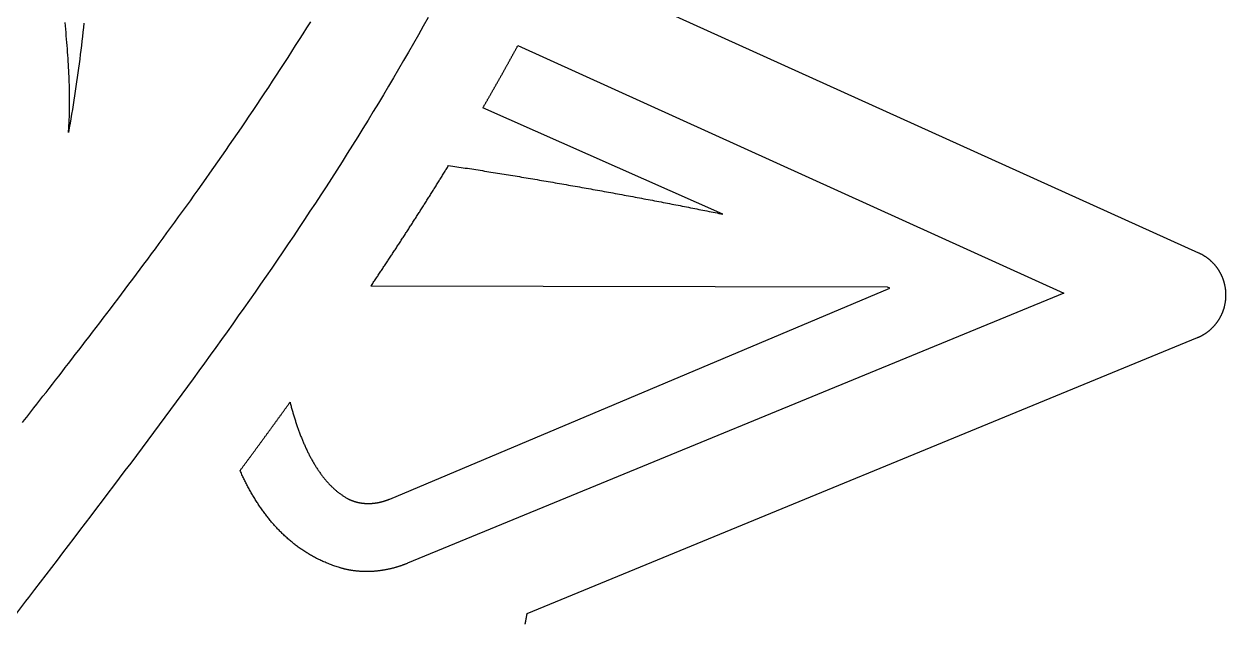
# Model space of a CAD drawing. Extents: x 5 to 105, y 2 to 136.
# Drawn here: x 87.6 to 104.79, y 46.99 to 55.57 of the extents above; entities that cross this region are included whole.
import ezdxf

# ---------------------------------------------------------------- set-up
doc = ezdxf.new("R2010")
doc.units = 0
doc.layers.get('0').update_dxf_attribs({"linetype": 'CONTINUOUS'})

msp = doc.modelspace()

# ---------------------------------------------------------------- linework, layer by layer
at = {"color": 7}
for points in [[(104.3995, 52.2937), (95.2693, 56.4291)], [(94.6621, 55.2594), (102.4692, 51.7232), (93.0864, 47.8612)], [(97.5944, 52.8499), (94.1623, 54.3698)], [(104.3998, 52.2937), (104.3995, 52.2937)], [(92.8308, 48.7788), (99.9815, 51.7928), (99.948, 51.8076), (92.5601, 51.8197)], [(94.7947, 47.1411), (104.3785, 51.0857)]]:
    msp.add_lwpolyline(points, dxfattribs=at)
for points in [[(87.7018, 50.0276, 0), (87.7438, 50.0814, 0), (87.7864, 50.1359, 0), (87.8296, 50.1911, 0), (87.8732, 50.247, 0), (87.9173, 50.3036, 0), (87.962, 50.3609, 0), (88.0071, 50.4188, 0), (88.0527, 50.4774, 0), (88.0988, 50.5367, 0), (88.1453, 50.5966, 0), (88.1923, 50.6572, 0), (88.2397, 50.7184, 0), (88.2876, 50.7802, 0), (88.3358, 50.8426, 0), (88.3845, 50.9057, 0), (88.4335, 50.9693, 0), (88.483, 51.0336, 0), (88.5328, 51.0984, 0), (88.5829, 51.1638, 0), (88.6335, 51.2298, 0), (88.6843, 51.2964, 0), (88.7355, 51.3635, 0), (88.787, 51.4311, 0), (88.8389, 51.4993, 0), (88.891, 51.5681, 0), (88.9434, 51.6373, 0), (88.9961, 51.7071, 0), (89.049, 51.7774, 0), (89.1023, 51.8482, 0), (89.1557, 51.9195, 0), (89.2094, 51.9913, 0), (89.2633, 52.0635, 0), (89.3175, 52.1363, 0), (89.3718, 52.2095, 0), (89.4264, 52.2831, 0), (89.4811, 52.3572, 0), (89.536, 52.4318, 0), (89.591, 52.5067, 0), (89.6463, 52.5821, 0), (89.7016, 52.658, 0), (89.7571, 52.7342, 0), (89.8127, 52.8108, 0), (89.8684, 52.8878, 0), (89.9242, 52.9653, 0), (89.9801, 53.0431, 0), (90.0361, 53.1212, 0), (90.0922, 53.1998, 0), (90.1483, 53.2787, 0), (90.2044, 53.3579, 0), (90.2606, 53.4375, 0), (90.3169, 53.5174, 0), (90.3731, 53.5976, 0), (90.4294, 53.6782, 0), (90.4856, 53.7591, 0), (90.5418, 53.8402, 0), (90.598, 53.9217, 0), (90.6542, 54.0034, 0), (90.7103, 54.0855, 0), (90.7664, 54.1678, 0), (90.8224, 54.2504, 0), (90.8783, 54.3332, 0), (90.9341, 54.4163, 0), (90.9898, 54.4996, 0), (91.0454, 54.5831, 0), (91.1009, 54.6669, 0), (91.1563, 54.7509, 0), (91.2115, 54.8351, 0), (91.2666, 54.9195, 0), (91.3215, 55.0041, 0), (91.3763, 55.0889, 0), (91.4308, 55.1738, 0), (91.4852, 55.259, 0), (91.5394, 55.3443, 0), (91.5933, 55.4297, 0), (91.647, 55.5154, 0), (91.7005, 55.6011, 0)], [(93.3783, 55.6613, 0), (93.3094, 55.5373, 0), (93.24, 55.4137, 0), (93.1702, 55.2905, 0), (93.0998, 55.1675, 0), (93.0291, 55.0449, 0), (92.9579, 54.9226, 0), (92.8863, 54.8006, 0), (92.8143, 54.6789, 0), (92.7419, 54.5576, 0), (92.6691, 54.4366, 0), (92.5959, 54.3158, 0), (92.5223, 54.1954, 0), (92.4483, 54.0754, 0), (92.374, 53.9556, 0), (92.2993, 53.8361, 0), (92.2243, 53.7169, 0), (92.149, 53.5981, 0), (92.0733, 53.4795, 0), (91.9973, 53.3613, 0), (91.9211, 53.2433, 0), (91.8445, 53.1257, 0), (91.7676, 53.0083, 0), (91.6904, 52.8913, 0), (91.613, 52.7745, 0), (91.5353, 52.6581, 0), (91.4574, 52.5419, 0), (91.3792, 52.426, 0), (91.3008, 52.3104, 0), (91.2221, 52.1951, 0), (91.1433, 52.0801, 0), (91.0642, 51.9653, 0), (90.9849, 51.8509, 0), (90.9055, 51.7367, 0), (90.8258, 51.6228, 0), (90.746, 51.5092, 0), (90.666, 51.3958, 0), (90.5859, 51.2828, 0), (90.5056, 51.17, 0), (90.4252, 51.0575, 0), (90.3447, 50.9452, 0), (90.264, 50.8332, 0), (90.1832, 50.7215, 0), (90.1023, 50.6101, 0), (90.0214, 50.4989, 0), (89.9403, 50.388, 0), (89.8592, 50.2773, 0), (89.778, 50.1669, 0), (89.6968, 50.0567, 0), (89.6155, 49.9469, 0), (89.5342, 49.8372, 0), (89.4528, 49.7278, 0), (89.3714, 49.6187, 0), (89.29, 49.5098, 0), (89.2086, 49.4012, 0), (89.1273, 49.2928, 0), (89.0459, 49.1847, 0), (88.9645, 49.0768, 0), (88.8832, 48.9691, 0), (88.802, 48.8617, 0), (88.7207, 48.7545, 0), (88.6396, 48.6476, 0), (88.5585, 48.5409, 0), (88.4775, 48.4345, 0), (88.3966, 48.3282, 0), (88.3157, 48.2222, 0), (88.235, 48.1165, 0), (88.1544, 48.0109, 0), (88.0739, 47.9056, 0), (87.9936, 47.8005, 0), (87.9133, 47.6956, 0), (87.8333, 47.591, 0), (87.7534, 47.4866, 0)], [(88.2364, 54.0171, 0), (88.2387, 54.0418, 0), (88.2409, 54.0674, 0), (88.2429, 54.0938, 0), (88.2448, 54.1211, 0), (88.2465, 54.1492, 0), (88.248, 54.178, 0), (88.2494, 54.2077, 0), (88.2506, 54.2381, 0), (88.2516, 54.2694, 0), (88.2524, 54.3013, 0), (88.2531, 54.334, 0), (88.2536, 54.3674, 0), (88.254, 54.4016, 0), (88.2541, 54.4364, 0), (88.2541, 54.4719, 0), (88.2539, 54.5081, 0), (88.2536, 54.5449, 0), (88.253, 54.5824, 0), (88.2523, 54.6205, 0), (88.2514, 54.6593, 0), (88.2503, 54.6986, 0), (88.249, 54.7385, 0), (88.2475, 54.779, 0), (88.2459, 54.8201, 0), (88.2441, 54.8617, 0), (88.242, 54.9038, 0), (88.2398, 54.9465, 0), (88.2374, 54.9896, 0), (88.2348, 55.0333, 0), (88.2321, 55.0774, 0), (88.2291, 55.122, 0), (88.2259, 55.1671, 0), (88.2226, 55.2126, 0), (88.219, 55.2585, 0), (88.2152, 55.3049, 0), (88.2113, 55.3516, 0), (88.2071, 55.3988, 0), (88.2028, 55.4463, 0), (88.1982, 55.4941, 0), (88.1934, 55.5423, 0), (88.1885, 55.5909, 0)], [(88.4574, 55.5815, 0), (88.4509, 55.5174, 0), (88.4442, 55.4533, 0), (88.4373, 55.389, 0), (88.4301, 55.3246, 0), (88.4227, 55.2601, 0), (88.415, 55.1954, 0), (88.4071, 55.1307, 0), (88.399, 55.0659, 0), (88.3907, 55.0009, 0), (88.3821, 54.9359, 0), (88.3732, 54.8708, 0), (88.3642, 54.8055, 0), (88.3549, 54.7402, 0), (88.3453, 54.6748, 0), (88.3355, 54.6094, 0), (88.3255, 54.5438, 0), (88.3152, 54.4782, 0), (88.3047, 54.4125, 0), (88.2939, 54.3468, 0), (88.2829, 54.2809, 0), (88.2716, 54.2151, 0), (88.2601, 54.1491, 0), (88.2484, 54.0831, 0), (88.2364, 54.0171, 0)], [(94.1623, 54.3698, 0), (94.1663, 54.3768, 0), (94.1704, 54.3837, 0), (94.1744, 54.3906, 0), (94.1784, 54.3976, 0), (94.1824, 54.4045, 0), (94.1864, 54.4115, 0), (94.1904, 54.4184, 0), (94.1945, 54.4253, 0), (94.1985, 54.4323, 0), (94.2025, 54.4392, 0), (94.2065, 54.4462, 0), (94.2105, 54.4531, 0), (94.2145, 54.4601, 0), (94.2185, 54.467, 0), (94.2225, 54.474, 0), (94.2265, 54.4809, 0), (94.2305, 54.4879, 0), (94.2345, 54.4948, 0), (94.2385, 54.5018, 0), (94.2425, 54.5088, 0), (94.2465, 54.5157, 0), (94.2505, 54.5227, 0), (94.2545, 54.5296, 0), (94.2585, 54.5366, 0), (94.2625, 54.5435, 0), (94.2665, 54.5505, 0), (94.2704, 54.5575, 0), (94.2744, 54.5644, 0), (94.2784, 54.5714, 0), (94.2824, 54.5784, 0), (94.2864, 54.5853, 0), (94.2904, 54.5923, 0), (94.2943, 54.5993, 0), (94.2983, 54.6063, 0), (94.3023, 54.6132, 0), (94.3063, 54.6202, 0), (94.3102, 54.6272, 0), (94.3142, 54.6342, 0), (94.3182, 54.6411, 0), (94.3221, 54.6481, 0), (94.3261, 54.6551, 0), (94.3301, 54.6621, 0), (94.334, 54.6691, 0), (94.338, 54.676, 0), (94.342, 54.683, 0), (94.3459, 54.69, 0), (94.3499, 54.697, 0), (94.3538, 54.704, 0), (94.3578, 54.711, 0), (94.3618, 54.718, 0), (94.3657, 54.7249, 0), (94.3697, 54.7319, 0), (94.3736, 54.7389, 0), (94.3776, 54.7459, 0), (94.3815, 54.7529, 0), (94.3855, 54.7599, 0), (94.3894, 54.7669, 0), (94.3934, 54.7739, 0), (94.3973, 54.7809, 0), (94.4012, 54.7879, 0), (94.4052, 54.7949, 0), (94.4091, 54.8019, 0), (94.413, 54.8089, 0), (94.417, 54.8159, 0), (94.4209, 54.8229, 0), (94.4249, 54.8299, 0), (94.4288, 54.8369, 0), (94.4327, 54.8439, 0), (94.4366, 54.851, 0), (94.4406, 54.858, 0), (94.4445, 54.865, 0), (94.4484, 54.872, 0), (94.4523, 54.879, 0), (94.4563, 54.886, 0), (94.4602, 54.893, 0), (94.4641, 54.9001, 0), (94.468, 54.9071, 0), (94.4719, 54.9141, 0), (94.4758, 54.9211, 0), (94.4798, 54.9281, 0), (94.4837, 54.9352, 0), (94.4876, 54.9422, 0), (94.4915, 54.9492, 0), (94.4954, 54.9562, 0), (94.4993, 54.9633, 0), (94.5032, 54.9703, 0), (94.5071, 54.9773, 0), (94.511, 54.9844, 0), (94.5149, 54.9914, 0), (94.5188, 54.9984, 0), (94.5227, 55.0054, 0), (94.5266, 55.0125, 0), (94.5305, 55.0195, 0), (94.5344, 55.0266, 0), (94.5383, 55.0336, 0), (94.5422, 55.0406, 0), (94.5461, 55.0477, 0), (94.55, 55.0547, 0), (94.5539, 55.0618, 0), (94.5577, 55.0688, 0), (94.5616, 55.0758, 0), (94.5655, 55.0829, 0), (94.5694, 55.0899, 0), (94.5733, 55.097, 0), (94.5771, 55.104, 0), (94.581, 55.1111, 0), (94.5849, 55.1181, 0), (94.5888, 55.1252, 0), (94.5926, 55.1322, 0), (94.5965, 55.1393, 0), (94.6004, 55.1463, 0), (94.6043, 55.1534, 0), (94.6081, 55.1605, 0), (94.612, 55.1675, 0), (94.6159, 55.1746, 0), (94.6197, 55.1816, 0), (94.6236, 55.1887, 0), (94.6274, 55.1958, 0), (94.6313, 55.2028, 0), (94.6352, 55.2099, 0), (94.639, 55.217, 0), (94.6429, 55.224, 0), (94.6467, 55.2311, 0), (94.6506, 55.2382, 0), (94.6544, 55.2452, 0), (94.6583, 55.2523, 0), (94.6621, 55.2594, 0)], [(92.5601, 51.8197, 0), (92.5691, 51.833, 0), (92.5781, 51.8464, 0), (92.5871, 51.8597, 0), (92.596, 51.8731, 0), (92.605, 51.8864, 0), (92.614, 51.8998, 0), (92.6229, 51.9131, 0), (92.6319, 51.9265, 0), (92.6408, 51.9399, 0), (92.6498, 51.9533, 0), (92.6587, 51.9666, 0), (92.6677, 51.98, 0), (92.6766, 51.9934, 0), (92.6855, 52.0068, 0), (92.6945, 52.0202, 0), (92.7034, 52.0336, 0), (92.7123, 52.047, 0), (92.7212, 52.0604, 0), (92.7302, 52.0738, 0), (92.7391, 52.0872, 0), (92.748, 52.1006, 0), (92.7569, 52.1141, 0), (92.7658, 52.1275, 0), (92.7747, 52.1409, 0), (92.7836, 52.1544, 0), (92.7925, 52.1678, 0), (92.8014, 52.1812, 0), (92.8103, 52.1947, 0), (92.8192, 52.2081, 0), (92.8281, 52.2216, 0), (92.837, 52.235, 0), (92.8458, 52.2485, 0), (92.8547, 52.262, 0), (92.8636, 52.2754, 0), (92.8725, 52.2889, 0), (92.8813, 52.3024, 0), (92.8902, 52.3159, 0), (92.899, 52.3294, 0), (92.9079, 52.3428, 0), (92.9168, 52.3563, 0), (92.9256, 52.3698, 0), (92.9344, 52.3833, 0), (92.9433, 52.3968, 0), (92.9521, 52.4104, 0), (92.961, 52.4239, 0), (92.9698, 52.4374, 0), (92.9786, 52.4509, 0), (92.9874, 52.4644, 0), (92.9963, 52.478, 0), (93.0051, 52.4915, 0), (93.0139, 52.505, 0), (93.0227, 52.5186, 0), (93.0315, 52.5321, 0), (93.0403, 52.5457, 0), (93.0491, 52.5592, 0), (93.0579, 52.5728, 0), (93.0667, 52.5863, 0), (93.0755, 52.5999, 0), (93.0842, 52.6135, 0), (93.093, 52.6271, 0), (93.1018, 52.6406, 0), (93.1106, 52.6542, 0), (93.1193, 52.6678, 0), (93.1281, 52.6814, 0), (93.1369, 52.695, 0), (93.1456, 52.7086, 0), (93.1544, 52.7222, 0), (93.1631, 52.7358, 0), (93.1719, 52.7494, 0), (93.1806, 52.763, 0), (93.1893, 52.7767, 0), (93.1981, 52.7903, 0), (93.2068, 52.8039, 0), (93.2155, 52.8175, 0), (93.2243, 52.8312, 0), (93.233, 52.8448, 0), (93.2417, 52.8585, 0), (93.2504, 52.8721, 0), (93.2591, 52.8858, 0), (93.2678, 52.8994, 0), (93.2765, 52.9131, 0), (93.2852, 52.9268, 0), (93.2939, 52.9404, 0), (93.3026, 52.9541, 0), (93.3112, 52.9678, 0), (93.3199, 52.9815, 0), (93.3286, 52.9952, 0), (93.3373, 53.0088, 0), (93.3459, 53.0225, 0), (93.3546, 53.0362, 0), (93.3632, 53.0499, 0), (93.3719, 53.0637, 0), (93.3805, 53.0774, 0), (93.3892, 53.0911, 0), (93.3978, 53.1048, 0), (93.4065, 53.1185, 0), (93.4151, 53.1323, 0), (93.4237, 53.146, 0), (93.4323, 53.1597, 0), (93.4409, 53.1735, 0), (93.4496, 53.1872, 0), (93.4582, 53.201, 0), (93.4668, 53.2147, 0), (93.4754, 53.2285, 0), (93.484, 53.2423, 0), (93.4926, 53.256, 0), (93.5011, 53.2698, 0), (93.5097, 53.2836, 0), (93.5183, 53.2974, 0), (93.5269, 53.3112, 0), (93.5354, 53.325, 0), (93.544, 53.3388, 0), (93.5526, 53.3526, 0), (93.5611, 53.3664, 0), (93.5697, 53.3802, 0), (93.5782, 53.394, 0), (93.5868, 53.4078, 0), (93.5953, 53.4216, 0), (93.6038, 53.4355, 0), (93.6124, 53.4493, 0), (93.6209, 53.4631, 0), (93.6294, 53.477, 0), (93.6379, 53.4908, 0), (93.6464, 53.5047, 0), (93.6549, 53.5185, 0), (93.6634, 53.5324, 0), (93.6719, 53.5462, 0)], [(93.6719, 53.5462, 0), (93.7015, 53.5418, 0), (93.7312, 53.5374, 0), (93.761, 53.5329, 0), (93.7909, 53.5284, 0), (93.8208, 53.5238, 0), (93.8508, 53.5193, 0), (93.8809, 53.5147, 0), (93.9111, 53.51, 0), (93.9414, 53.5054, 0), (93.9717, 53.5007, 0), (94.0021, 53.496, 0), (94.0325, 53.4913, 0), (94.063, 53.4865, 0), (94.0936, 53.4817, 0), (94.1243, 53.4769, 0), (94.155, 53.4721, 0), (94.1858, 53.4672, 0), (94.2166, 53.4623, 0), (94.2475, 53.4574, 0), (94.2784, 53.4525, 0), (94.3094, 53.4475, 0), (94.3405, 53.4426, 0), (94.3716, 53.4376, 0), (94.4028, 53.4325, 0), (94.434, 53.4275, 0), (94.4652, 53.4224, 0), (94.4965, 53.4173, 0), (94.5279, 53.4122, 0), (94.5592, 53.4071, 0), (94.5907, 53.4019, 0), (94.6221, 53.3967, 0), (94.6536, 53.3915, 0), (94.6852, 53.3863, 0), (94.7168, 53.3811, 0), (94.7484, 53.3758, 0), (94.78, 53.3705, 0), (94.8117, 53.3653, 0), (94.8434, 53.3599, 0), (94.8751, 53.3546, 0), (94.9069, 53.3493, 0), (94.9386, 53.3439, 0), (94.9705, 53.3385, 0), (95.0023, 53.3331, 0), (95.0341, 53.3277, 0), (95.066, 53.3222, 0), (95.0979, 53.3168, 0), (95.1297, 53.3113, 0), (95.1616, 53.3058, 0), (95.1936, 53.3004, 0), (95.2255, 53.2948, 0), (95.2574, 53.2893, 0), (95.2894, 53.2838, 0), (95.3213, 53.2782, 0), (95.3533, 53.2726, 0), (95.3852, 53.2671, 0), (95.4172, 53.2615, 0), (95.4492, 53.2559, 0), (95.4811, 53.2502, 0), (95.5131, 53.2446, 0), (95.545, 53.239, 0), (95.577, 53.2333, 0), (95.6089, 53.2276, 0), (95.6408, 53.222, 0), (95.6727, 53.2163, 0), (95.7046, 53.2106, 0), (95.7365, 53.2049, 0), (95.7684, 53.1991, 0), (95.8002, 53.1934, 0), (95.8321, 53.1877, 0), (95.8639, 53.1819, 0), (95.8957, 53.1762, 0), (95.9275, 53.1704, 0), (95.9592, 53.1647, 0), (95.9909, 53.1589, 0), (96.0226, 53.1531, 0), (96.0543, 53.1473, 0), (96.0859, 53.1415, 0), (96.1175, 53.1357, 0), (96.1491, 53.1299, 0), (96.1806, 53.1241, 0), (96.2121, 53.1182, 0), (96.2436, 53.1124, 0), (96.275, 53.1066, 0), (96.3063, 53.1008, 0), (96.3377, 53.0949, 0), (96.369, 53.0891, 0), (96.4002, 53.0832, 0), (96.4314, 53.0774, 0), (96.4625, 53.0715, 0), (96.4936, 53.0657, 0), (96.5247, 53.0598, 0), (96.5557, 53.0539, 0), (96.5866, 53.0481, 0), (96.6175, 53.0422, 0), (96.6483, 53.0364, 0), (96.679, 53.0305, 0), (96.7097, 53.0246, 0), (96.7404, 53.0188, 0), (96.7709, 53.0129, 0), (96.8014, 53.007, 0), (96.8319, 53.0012, 0), (96.8622, 52.9953, 0), (96.8925, 52.9894, 0), (96.9227, 52.9836, 0), (96.9529, 52.9777, 0), (96.983, 52.9719, 0), (97.013, 52.966, 0), (97.0429, 52.9601, 0), (97.0727, 52.9543, 0), (97.1025, 52.9485, 0), (97.1321, 52.9426, 0), (97.1617, 52.9368, 0), (97.1912, 52.9309, 0), (97.2206, 52.9251, 0), (97.25, 52.9193, 0), (97.2792, 52.9135, 0), (97.3083, 52.9077, 0), (97.3374, 52.9019, 0), (97.3664, 52.8961, 0), (97.3952, 52.8903, 0), (97.424, 52.8845, 0), (97.4526, 52.8787, 0), (97.4812, 52.8729, 0), (97.5097, 52.8672, 0), (97.538, 52.8614, 0), (97.5663, 52.8557, 0), (97.5944, 52.8499, 0)], [(104.786, 51.6829, 0), (104.786, 51.6891, 0), (104.786, 51.6953, 0), (104.786, 51.7014, 0), (104.786, 51.7076, 0), (104.786, 51.7138, 0), (104.786, 51.7199, 0), (104.785, 51.726, 0), (104.785, 51.7322, 0), (104.785, 51.7383, 0), (104.784, 51.7444, 0), (104.784, 51.7505, 0), (104.783, 51.7566, 0), (104.783, 51.7626, 0), (104.782, 51.7687, 0), (104.781, 51.7747, 0), (104.78, 51.7808, 0), (104.78, 51.7868, 0), (104.779, 51.7928, 0), (104.778, 51.7988, 0), (104.777, 51.8047, 0), (104.776, 51.8107, 0), (104.775, 51.8166, 0), (104.774, 51.8226, 0), (104.772, 51.8285, 0), (104.771, 51.8344, 0), (104.77, 51.8403, 0), (104.768, 51.8461, 0), (104.767, 51.852, 0), (104.766, 51.8578, 0), (104.764, 51.8636, 0), (104.762, 51.8694, 0), (104.761, 51.8752, 0), (104.759, 51.881, 0), (104.757, 51.8867, 0), (104.756, 51.8924, 0), (104.754, 51.8981, 0), (104.752, 51.9038, 0), (104.75, 51.9095, 0), (104.748, 51.9151, 0), (104.746, 51.9207, 0), (104.744, 51.9263, 0), (104.742, 51.9319, 0), (104.74, 51.9375, 0), (104.737, 51.943, 0), (104.735, 51.9485, 0), (104.733, 51.954, 0), (104.73, 51.9595, 0), (104.728, 51.9649, 0), (104.726, 51.9703, 0), (104.723, 51.9757, 0), (104.72, 51.9811, 0), (104.718, 51.9864, 0), (104.715, 51.9918, 0), (104.712, 51.9971, 0), (104.71, 52.0023, 0), (104.707, 52.0076, 0), (104.704, 52.0128, 0), (104.701, 52.018, 0), (104.698, 52.0231, 0), (104.695, 52.0283, 0), (104.692, 52.0334, 0), (104.689, 52.0385, 0), (104.686, 52.0435, 0), (104.683, 52.0485, 0), (104.68, 52.0535, 0), (104.676, 52.0585, 0), (104.673, 52.0634, 0), (104.67, 52.0684, 0), (104.666, 52.0732, 0), (104.663, 52.0781, 0), (104.659, 52.0829, 0), (104.656, 52.0877, 0), (104.652, 52.0924, 0), (104.649, 52.0972, 0), (104.645, 52.1019, 0), (104.641, 52.1065, 0), (104.637, 52.1111, 0), (104.634, 52.1157, 0), (104.63, 52.1203, 0), (104.626, 52.1248, 0), (104.622, 52.1293, 0), (104.618, 52.1338, 0), (104.614, 52.1382, 0), (104.61, 52.1426, 0), (104.606, 52.1469, 0), (104.602, 52.1512, 0), (104.598, 52.1555, 0), (104.593, 52.1598, 0), (104.589, 52.164, 0), (104.585, 52.1682, 0), (104.581, 52.1723, 0), (104.576, 52.1764, 0), (104.572, 52.1804, 0), (104.567, 52.1845, 0), (104.563, 52.1884, 0), (104.558, 52.1924, 0), (104.554, 52.1963, 0), (104.549, 52.2002, 0), (104.544, 52.204, 0), (104.54, 52.2078, 0), (104.535, 52.2115, 0), (104.53, 52.2152, 0), (104.526, 52.2189, 0), (104.521, 52.2225, 0), (104.516, 52.2261, 0), (104.511, 52.2296, 0), (104.506, 52.2331, 0), (104.501, 52.2366, 0), (104.496, 52.24, 0), (104.491, 52.2433, 0), (104.486, 52.2467, 0), (104.481, 52.25, 0), (104.476, 52.2532, 0), (104.47, 52.2564, 0), (104.465, 52.2595, 0), (104.46, 52.2626, 0), (104.455, 52.2657, 0), (104.449, 52.2687, 0), (104.444, 52.2717, 0), (104.439, 52.2746, 0), (104.433, 52.2774, 0), (104.428, 52.2803, 0), (104.422, 52.283, 0), (104.417, 52.2858, 0), (104.411, 52.2884, 0), (104.405, 52.2911, 0), (104.4, 52.2937, 0)], [(104.378, 51.0857, 0), (104.384, 51.0881, 0), (104.39, 51.0905, 0), (104.396, 51.093, 0), (104.401, 51.0956, 0), (104.407, 51.0981, 0), (104.412, 51.1008, 0), (104.418, 51.1035, 0), (104.423, 51.1062, 0), (104.429, 51.109, 0), (104.434, 51.1118, 0), (104.44, 51.1146, 0), (104.445, 51.1176, 0), (104.45, 51.1205, 0), (104.456, 51.1235, 0), (104.461, 51.1266, 0), (104.466, 51.1297, 0), (104.471, 51.1328, 0), (104.476, 51.136, 0), (104.482, 51.1393, 0), (104.487, 51.1425, 0), (104.492, 51.1459, 0), (104.497, 51.1492, 0), (104.502, 51.1526, 0), (104.507, 51.1561, 0), (104.512, 51.1596, 0), (104.517, 51.1631, 0), (104.521, 51.1667, 0), (104.526, 51.1703, 0), (104.531, 51.174, 0), (104.536, 51.1777, 0), (104.54, 51.1814, 0), (104.545, 51.1852, 0), (104.55, 51.189, 0), (104.554, 51.1929, 0), (104.559, 51.1968, 0), (104.563, 51.2008, 0), (104.568, 51.2047, 0), (104.572, 51.2088, 0), (104.577, 51.2128, 0), (104.581, 51.2169, 0), (104.585, 51.221, 0), (104.59, 51.2252, 0), (104.594, 51.2294, 0), (104.598, 51.2337, 0), (104.602, 51.238, 0), (104.606, 51.2423, 0), (104.61, 51.2466, 0), (104.614, 51.251, 0), (104.618, 51.2554, 0), (104.622, 51.2599, 0), (104.626, 51.2644, 0), (104.63, 51.2689, 0), (104.634, 51.2735, 0), (104.638, 51.2781, 0), (104.641, 51.2827, 0), (104.645, 51.2874, 0), (104.649, 51.2921, 0), (104.652, 51.2968, 0), (104.656, 51.3015, 0), (104.659, 51.3063, 0), (104.663, 51.3112, 0), (104.666, 51.316, 0), (104.67, 51.3209, 0), (104.673, 51.3258, 0), (104.676, 51.3307, 0), (104.68, 51.3357, 0), (104.683, 51.3407, 0), (104.686, 51.3458, 0), (104.689, 51.3508, 0), (104.692, 51.3559, 0), (104.695, 51.361, 0), (104.698, 51.3662, 0), (104.701, 51.3713, 0), (104.704, 51.3765, 0), (104.707, 51.3818, 0), (104.71, 51.387, 0), (104.713, 51.3923, 0), (104.715, 51.3976, 0), (104.718, 51.4029, 0), (104.721, 51.4083, 0), (104.723, 51.4137, 0), (104.726, 51.4191, 0), (104.728, 51.4245, 0), (104.731, 51.43, 0), (104.733, 51.4354, 0), (104.735, 51.4409, 0), (104.738, 51.4465, 0), (104.74, 51.452, 0), (104.742, 51.4576, 0), (104.744, 51.4632, 0), (104.746, 51.4688, 0), (104.748, 51.4744, 0), (104.75, 51.4801, 0), (104.752, 51.4858, 0), (104.754, 51.4915, 0), (104.756, 51.4972, 0), (104.758, 51.5029, 0), (104.759, 51.5087, 0), (104.761, 51.5145, 0), (104.763, 51.5203, 0), (104.764, 51.5261, 0), (104.766, 51.5319, 0), (104.767, 51.5378, 0), (104.769, 51.5436, 0), (104.77, 51.5495, 0), (104.771, 51.5554, 0), (104.772, 51.5614, 0), (104.774, 51.5673, 0), (104.775, 51.5733, 0), (104.776, 51.5792, 0), (104.777, 51.5852, 0), (104.778, 51.5912, 0), (104.779, 51.5972, 0), (104.78, 51.6033, 0), (104.78, 51.6093, 0), (104.781, 51.6154, 0), (104.782, 51.6215, 0), (104.783, 51.6275, 0), (104.783, 51.6336, 0), (104.784, 51.6398, 0), (104.784, 51.6459, 0), (104.785, 51.652, 0), (104.785, 51.6582, 0), (104.785, 51.6643, 0), (104.786, 51.6705, 0), (104.786, 51.6767, 0), (104.786, 51.6829, 0)], [(87.5806, 49.8733, 0), (87.6114, 49.9124, 0), (87.6419, 49.9512, 0), (87.672, 49.9896, 0), (87.7018, 50.0276, 0)], [(90.6915, 49.186, 0), (90.6971, 49.1936, 0), (90.7028, 49.2012, 0), (90.7084, 49.2088, 0), (90.714, 49.2165, 0), (90.7197, 49.2241, 0), (90.7253, 49.2317, 0), (90.731, 49.2393, 0), (90.7366, 49.2469, 0), (90.7422, 49.2546, 0), (90.7479, 49.2622, 0), (90.7535, 49.2698, 0), (90.7591, 49.2774, 0), (90.7648, 49.2851, 0), (90.7704, 49.2927, 0), (90.776, 49.3003, 0), (90.7817, 49.3079, 0), (90.7873, 49.3156, 0), (90.793, 49.3232, 0), (90.7986, 49.3308, 0), (90.8042, 49.3385, 0), (90.8099, 49.3461, 0), (90.8155, 49.3538, 0), (90.8211, 49.3614, 0), (90.8268, 49.369, 0), (90.8324, 49.3767, 0), (90.838, 49.3843, 0), (90.8437, 49.392, 0), (90.8493, 49.3996, 0), (90.8549, 49.4072, 0), (90.8606, 49.4149, 0), (90.8662, 49.4225, 0), (90.8718, 49.4302, 0), (90.8774, 49.4378, 0), (90.8831, 49.4455, 0), (90.8887, 49.4531, 0), (90.8943, 49.4608, 0), (90.9, 49.4685, 0), (90.9056, 49.4761, 0), (90.9112, 49.4838, 0), (90.9169, 49.4914, 0), (90.9225, 49.4991, 0), (90.9281, 49.5067, 0), (90.9337, 49.5144, 0), (90.9394, 49.5221, 0), (90.945, 49.5297, 0), (90.9506, 49.5374, 0), (90.9563, 49.5451, 0), (90.9619, 49.5527, 0), (90.9675, 49.5604, 0), (90.9731, 49.5681, 0), (90.9788, 49.5758, 0), (90.9844, 49.5834, 0), (90.99, 49.5911, 0), (90.9956, 49.5988, 0), (91.0013, 49.6065, 0), (91.0069, 49.6141, 0), (91.0125, 49.6218, 0), (91.0181, 49.6295, 0), (91.0238, 49.6372, 0), (91.0294, 49.6449, 0), (91.035, 49.6525, 0), (91.0406, 49.6602, 0), (91.0463, 49.6679, 0), (91.0519, 49.6756, 0), (91.0575, 49.6833, 0), (91.0631, 49.691, 0), (91.0687, 49.6987, 0), (91.0744, 49.7064, 0), (91.08, 49.7141, 0), (91.0856, 49.7218, 0), (91.0912, 49.7295, 0), (91.0968, 49.7372, 0), (91.1025, 49.7448, 0), (91.1081, 49.7526, 0), (91.1137, 49.7603, 0), (91.1193, 49.768, 0), (91.1249, 49.7757, 0), (91.1306, 49.7834, 0), (91.1362, 49.7911, 0), (91.1418, 49.7988, 0), (91.1474, 49.8065, 0), (91.153, 49.8142, 0), (91.1586, 49.8219, 0), (91.1643, 49.8296, 0), (91.1699, 49.8373, 0), (91.1755, 49.8451, 0), (91.1811, 49.8528, 0), (91.1867, 49.8605, 0), (91.1923, 49.8682, 0), (91.1979, 49.8759, 0), (91.2036, 49.8837, 0), (91.2092, 49.8914, 0), (91.2148, 49.8991, 0), (91.2204, 49.9068, 0), (91.226, 49.9146, 0), (91.2316, 49.9223, 0), (91.2372, 49.93, 0), (91.2428, 49.9378, 0), (91.2484, 49.9455, 0), (91.254, 49.9532, 0), (91.2597, 49.961, 0), (91.2653, 49.9687, 0), (91.2709, 49.9764, 0), (91.2765, 49.9842, 0), (91.2821, 49.9919, 0), (91.2877, 49.9997, 0), (91.2933, 50.0074, 0), (91.2989, 50.0151, 0), (91.3045, 50.0229, 0), (91.3101, 50.0306, 0), (91.3157, 50.0384, 0), (91.3213, 50.0461, 0), (91.3269, 50.0539, 0), (91.3325, 50.0616, 0), (91.3381, 50.0694, 0), (91.3437, 50.0772, 0), (91.3493, 50.0849, 0), (91.3549, 50.0927, 0), (91.3605, 50.1004, 0), (91.3661, 50.1082, 0), (91.3717, 50.116, 0), (91.3773, 50.1237, 0), (91.3829, 50.1315, 0), (91.3885, 50.1393, 0), (91.3941, 50.147, 0), (91.3997, 50.1548, 0), (91.4053, 50.1626, 0)], [(91.4053, 50.1626, 0), (91.4089, 50.1485, 0), (91.4126, 50.1344, 0), (91.4163, 50.1204, 0), (91.4201, 50.1063, 0), (91.4239, 50.0923, 0), (91.4277, 50.0783, 0), (91.4316, 50.0644, 0), (91.4355, 50.0504, 0), (91.4395, 50.0365, 0), (91.4435, 50.0226, 0), (91.4475, 50.0087, 0), (91.4516, 49.9948, 0), (91.4557, 49.981, 0), (91.4599, 49.9672, 0), (91.4641, 49.9534, 0), (91.4683, 49.9396, 0), (91.4726, 49.9259, 0), (91.4769, 49.9122, 0), (91.4813, 49.8985, 0), (91.4857, 49.8849, 0), (91.4902, 49.8713, 0), (91.4947, 49.8577, 0), (91.4992, 49.8442, 0), (91.5038, 49.8307, 0), (91.5084, 49.8172, 0), (91.5131, 49.8038, 0), (91.5178, 49.7904, 0), (91.5225, 49.777, 0), (91.5273, 49.7637, 0), (91.5322, 49.7504, 0), (91.5371, 49.7372, 0), (91.542, 49.724, 0), (91.547, 49.7109, 0), (91.552, 49.6977, 0), (91.557, 49.6847, 0), (91.5621, 49.6717, 0), (91.5673, 49.6587, 0), (91.5725, 49.6458, 0), (91.5777, 49.6329, 0), (91.583, 49.62, 0), (91.5883, 49.6073, 0), (91.5937, 49.5945, 0), (91.5991, 49.5818, 0), (91.6045, 49.5692, 0), (91.6101, 49.5566, 0), (91.6156, 49.5441, 0), (91.6212, 49.5316, 0), (91.6268, 49.5192, 0), (91.6325, 49.5069, 0), (91.6383, 49.4946, 0), (91.644, 49.4823, 0), (91.6499, 49.4701, 0), (91.6557, 49.458, 0), (91.6617, 49.446, 0), (91.6676, 49.4339, 0), (91.6736, 49.422, 0), (91.6797, 49.4101, 0), (91.6858, 49.3983, 0), (91.692, 49.3866, 0), (91.6982, 49.3749, 0), (91.7044, 49.3633, 0), (91.7107, 49.3517, 0), (91.7171, 49.3402, 0), (91.7235, 49.3288, 0), (91.7299, 49.3175, 0), (91.7364, 49.3062, 0), (91.7429, 49.295, 0), (91.7495, 49.2839, 0), (91.7562, 49.2728, 0), (91.7628, 49.2618, 0), (91.7696, 49.2509, 0), (91.7764, 49.2401, 0), (91.7832, 49.2293, 0), (91.7901, 49.2187, 0), (91.797, 49.2081, 0), (91.804, 49.1976, 0), (91.811, 49.1871, 0), (91.8181, 49.1768, 0), (91.8252, 49.1665, 0), (91.8324, 49.1563, 0), (91.8396, 49.1462, 0), (91.8469, 49.1362, 0), (91.8543, 49.1262, 0), (91.8616, 49.1164, 0), (91.8691, 49.1066, 0), (91.8766, 49.0969, 0), (91.8841, 49.0873, 0), (91.8917, 49.0778, 0), (91.8993, 49.0684, 0), (91.907, 49.0591, 0), (91.9148, 49.0499, 0), (91.9225, 49.0408, 0), (91.9304, 49.0317, 0), (91.9383, 49.0228, 0), (91.9462, 49.0139, 0), (91.9542, 49.0052, 0), (91.9623, 48.9965, 0), (91.9704, 48.988, 0), (91.9786, 48.9795, 0), (91.9868, 48.9712, 0), (91.995, 48.9629, 0), (92.0034, 48.9548, 0), (92.0117, 48.9467, 0), (92.0202, 48.9388, 0), (92.0286, 48.9309, 0), (92.0372, 48.9232, 0), (92.0458, 48.9156, 0), (92.0544, 48.908, 0), (92.0631, 48.9006, 0), (92.0719, 48.8933, 0), (92.0807, 48.8861, 0), (92.0895, 48.879, 0), (92.0984, 48.872, 0), (92.1074, 48.8652, 0), (92.1164, 48.8584, 0), (92.1255, 48.8518, 0), (92.1346, 48.8453, 0), (92.1438, 48.8389, 0), (92.1531, 48.8326, 0), (92.1624, 48.8264, 0), (92.1717, 48.8203, 0), (92.1811, 48.8144, 0), (92.1906, 48.8086, 0), (92.2001, 48.8029, 0), (92.2097, 48.7973, 0), (92.2193, 48.7919, 0), (92.229, 48.7865, 0)], [(92.1128, 47.7987, 0), (92.0963, 47.8039, 0), (92.0799, 47.8091, 0), (92.0635, 47.8145, 0), (92.0473, 47.82, 0), (92.0311, 47.8256, 0), (92.0151, 47.8314, 0), (91.9991, 47.8372, 0), (91.9832, 47.8432, 0), (91.9675, 47.8493, 0), (91.9518, 47.8555, 0), (91.9362, 47.8618, 0), (91.9207, 47.8683, 0), (91.9053, 47.8748, 0), (91.89, 47.8815, 0), (91.8748, 47.8883, 0), (91.8597, 47.8952, 0), (91.8446, 47.9022, 0), (91.8297, 47.9093, 0), (91.8149, 47.9165, 0), (91.8001, 47.9239, 0), (91.7855, 47.9313, 0), (91.7709, 47.9389, 0), (91.7564, 47.9465, 0), (91.742, 47.9543, 0), (91.7277, 47.9622, 0), (91.7135, 47.9701, 0), (91.6994, 47.9782, 0), (91.6854, 47.9864, 0), (91.6714, 47.9947, 0), (91.6576, 48.0031, 0), (91.6438, 48.0116, 0), (91.6301, 48.0202, 0), (91.6165, 48.0288, 0), (91.6031, 48.0376, 0), (91.5896, 48.0465, 0), (91.5763, 48.0555, 0), (91.5631, 48.0646, 0), (91.5499, 48.0738, 0), (91.5369, 48.083, 0), (91.5239, 48.0924, 0), (91.511, 48.1019, 0), (91.4982, 48.1114, 0), (91.4855, 48.1211, 0), (91.4728, 48.1308, 0), (91.4603, 48.1406, 0), (91.4478, 48.1506, 0), (91.4354, 48.1606, 0), (91.4231, 48.1707, 0), (91.4109, 48.1808, 0), (91.3987, 48.1911, 0), (91.3867, 48.2015, 0), (91.3747, 48.2119, 0), (91.3628, 48.2225, 0), (91.351, 48.2331, 0), (91.3393, 48.2438, 0), (91.3277, 48.2545, 0), (91.3161, 48.2654, 0), (91.3046, 48.2764, 0), (91.2932, 48.2874, 0), (91.2819, 48.2985, 0), (91.2706, 48.3097, 0), (91.2595, 48.3209, 0), (91.2484, 48.3323, 0), (91.2374, 48.3437, 0), (91.2265, 48.3552, 0), (91.2156, 48.3667, 0), (91.2049, 48.3784, 0), (91.1942, 48.3901, 0), (91.1836, 48.4019, 0), (91.173, 48.4138, 0), (91.1626, 48.4257, 0), (91.1522, 48.4377, 0), (91.1419, 48.4498, 0), (91.1317, 48.4619, 0), (91.1215, 48.4741, 0), (91.1114, 48.4864, 0), (91.1014, 48.4988, 0), (91.0915, 48.5112, 0), (91.0817, 48.5237, 0), (91.0719, 48.5362, 0), (91.0622, 48.5488, 0), (91.0526, 48.5615, 0), (91.043, 48.5743, 0), (91.0335, 48.5871, 0), (91.0241, 48.5999, 0), (91.0148, 48.6128, 0), (91.0055, 48.6258, 0), (90.9963, 48.6389, 0), (90.9872, 48.652, 0), (90.9782, 48.6651, 0), (90.9692, 48.6783, 0), (90.9603, 48.6916, 0), (90.9515, 48.705, 0), (90.9427, 48.7183, 0), (90.934, 48.7318, 0), (90.9254, 48.7453, 0), (90.9169, 48.7588, 0), (90.9084, 48.7724, 0), (90.9, 48.7861, 0), (90.8916, 48.7997, 0), (90.8834, 48.8135, 0), (90.8752, 48.8273, 0), (90.867, 48.8411, 0), (90.859, 48.855, 0), (90.851, 48.869, 0), (90.843, 48.883, 0), (90.8352, 48.897, 0), (90.8274, 48.9111, 0), (90.8196, 48.9252, 0), (90.812, 48.9393, 0), (90.8044, 48.9535, 0), (90.7968, 48.9678, 0), (90.7894, 48.9821, 0), (90.782, 48.9964, 0), (90.7746, 49.0108, 0), (90.7673, 49.0252, 0), (90.7601, 49.0396, 0), (90.753, 49.0541, 0), (90.7459, 49.0686, 0), (90.7389, 49.0832, 0), (90.7319, 49.0978, 0), (90.725, 49.1124, 0), (90.7182, 49.127, 0), (90.7114, 49.1417, 0), (90.7047, 49.1565, 0), (90.6981, 49.1712, 0), (90.6915, 49.186, 0)], [(92.229, 48.7865, 0), (92.2311, 48.7854, 0), (92.2332, 48.7843, 0), (92.2352, 48.7832, 0), (92.2373, 48.7822, 0), (92.2394, 48.7811, 0), (92.2415, 48.78, 0), (92.2435, 48.779, 0), (92.2456, 48.7779, 0), (92.2477, 48.7769, 0), (92.2498, 48.7758, 0), (92.2519, 48.7748, 0), (92.254, 48.7738, 0), (92.2561, 48.7728, 0), (92.2583, 48.7718, 0), (92.2604, 48.7708, 0), (92.2625, 48.7698, 0), (92.2646, 48.7689, 0), (92.2668, 48.7679, 0), (92.2689, 48.767, 0), (92.2711, 48.766, 0), (92.2732, 48.7651, 0), (92.2754, 48.7642, 0), (92.2775, 48.7632, 0), (92.2797, 48.7623, 0), (92.2818, 48.7614, 0), (92.284, 48.7605, 0), (92.2862, 48.7596, 0), (92.2884, 48.7588, 0), (92.2906, 48.7579, 0), (92.2927, 48.757, 0), (92.2949, 48.7562, 0), (92.2971, 48.7554, 0), (92.2993, 48.7545, 0), (92.3015, 48.7537, 0), (92.3038, 48.7529, 0), (92.306, 48.7521, 0), (92.3082, 48.7513, 0), (92.3104, 48.7505, 0), (92.3126, 48.7497, 0), (92.3149, 48.749, 0), (92.3171, 48.7482, 0), (92.3194, 48.7474, 0), (92.3216, 48.7467, 0), (92.3239, 48.746, 0), (92.3261, 48.7452, 0), (92.3284, 48.7445, 0), (92.3306, 48.7438, 0), (92.3329, 48.7431, 0), (92.3352, 48.7424, 0), (92.3374, 48.7417, 0), (92.3397, 48.7411, 0), (92.342, 48.7404, 0), (92.3443, 48.7397, 0), (92.3466, 48.7391, 0), (92.3489, 48.7385, 0), (92.3512, 48.7378, 0), (92.3535, 48.7372, 0), (92.3558, 48.7366, 0), (92.3581, 48.736, 0), (92.3604, 48.7354, 0), (92.3628, 48.7348, 0), (92.3651, 48.7342, 0), (92.3674, 48.7337, 0), (92.3697, 48.7331, 0), (92.3721, 48.7325, 0), (92.3744, 48.732, 0), (92.3768, 48.7315, 0), (92.3791, 48.7309, 0), (92.3815, 48.7304, 0), (92.3838, 48.7299, 0), (92.3862, 48.7294, 0), (92.3886, 48.7289, 0), (92.3909, 48.7284, 0), (92.3933, 48.728, 0), (92.3957, 48.7275, 0), (92.3981, 48.7271, 0), (92.4005, 48.7266, 0), (92.4029, 48.7262, 0), (92.4053, 48.7257, 0), (92.4077, 48.7253, 0), (92.4101, 48.7249, 0), (92.4125, 48.7245, 0), (92.4149, 48.7241, 0), (92.4173, 48.7237, 0), (92.4197, 48.7234, 0), (92.4221, 48.723, 0), (92.4246, 48.7226, 0), (92.427, 48.7223, 0), (92.4294, 48.7219, 0), (92.4319, 48.7216, 0), (92.4343, 48.7213, 0), (92.4368, 48.721, 0), (92.4392, 48.7207, 0), (92.4417, 48.7204, 0), (92.4441, 48.7201, 0), (92.4466, 48.7198, 0), (92.4491, 48.7195, 0), (92.4515, 48.7193, 0), (92.454, 48.719, 0), (92.4565, 48.7188, 0), (92.459, 48.7185, 0), (92.4615, 48.7183, 0), (92.4639, 48.7181, 0), (92.4664, 48.7179, 0), (92.4689, 48.7177, 0), (92.4714, 48.7175, 0), (92.474, 48.7173, 0), (92.4765, 48.7171, 0), (92.479, 48.717, 0), (92.4815, 48.7168, 0), (92.484, 48.7167, 0), (92.4865, 48.7165, 0), (92.4891, 48.7164, 0), (92.4916, 48.7163, 0), (92.4941, 48.7162, 0), (92.4967, 48.7161, 0), (92.4992, 48.716, 0), (92.5018, 48.7159, 0), (92.5043, 48.7158, 0), (92.5069, 48.7158, 0), (92.5094, 48.7157, 0), (92.512, 48.7156, 0), (92.5146, 48.7156, 0), (92.5171, 48.7156, 0), (92.5197, 48.7156, 0), (92.5223, 48.7155, 0), (92.5249, 48.7155, 0)], [(92.5249, 48.7155, 0), (92.5273, 48.7155, 0), (92.5297, 48.7156, 0), (92.5321, 48.7156, 0), (92.5345, 48.7156, 0), (92.5369, 48.7156, 0), (92.5393, 48.7157, 0), (92.5418, 48.7157, 0), (92.5442, 48.7158, 0), (92.5466, 48.7159, 0), (92.549, 48.7159, 0), (92.5514, 48.716, 0), (92.5539, 48.7161, 0), (92.5563, 48.7162, 0), (92.5587, 48.7163, 0), (92.5611, 48.7164, 0), (92.5636, 48.7166, 0), (92.566, 48.7167, 0), (92.5684, 48.7168, 0), (92.5709, 48.717, 0), (92.5733, 48.7172, 0), (92.5757, 48.7173, 0), (92.5782, 48.7175, 0), (92.5806, 48.7177, 0), (92.583, 48.7179, 0), (92.5855, 48.7181, 0), (92.5879, 48.7183, 0), (92.5903, 48.7185, 0), (92.5928, 48.7187, 0), (92.5952, 48.7189, 0), (92.5976, 48.7192, 0), (92.6001, 48.7194, 0), (92.6025, 48.7197, 0), (92.6049, 48.7199, 0), (92.6074, 48.7202, 0), (92.6098, 48.7205, 0), (92.6123, 48.7208, 0), (92.6147, 48.7211, 0), (92.6171, 48.7214, 0), (92.6196, 48.7217, 0), (92.622, 48.722, 0), (92.6245, 48.7223, 0), (92.6269, 48.7226, 0), (92.6293, 48.723, 0), (92.6318, 48.7233, 0), (92.6342, 48.7237, 0), (92.6367, 48.724, 0), (92.6391, 48.7244, 0), (92.6415, 48.7248, 0), (92.644, 48.7252, 0), (92.6464, 48.7256, 0), (92.6489, 48.726, 0), (92.6513, 48.7264, 0), (92.6537, 48.7268, 0), (92.6562, 48.7272, 0), (92.6586, 48.7277, 0), (92.661, 48.7281, 0), (92.6635, 48.7286, 0), (92.6659, 48.729, 0), (92.6684, 48.7295, 0), (92.6708, 48.7299, 0), (92.6732, 48.7304, 0), (92.6757, 48.7309, 0), (92.6781, 48.7314, 0), (92.6805, 48.7319, 0), (92.683, 48.7324, 0), (92.6854, 48.7329, 0), (92.6878, 48.7335, 0), (92.6902, 48.734, 0), (92.6927, 48.7345, 0), (92.6951, 48.7351, 0), (92.6975, 48.7356, 0), (92.7, 48.7362, 0), (92.7024, 48.7368, 0), (92.7048, 48.7374, 0), (92.7072, 48.738, 0), (92.7096, 48.7385, 0), (92.7121, 48.7392, 0), (92.7145, 48.7398, 0), (92.7169, 48.7404, 0), (92.7193, 48.741, 0), (92.7217, 48.7416, 0), (92.7241, 48.7423, 0), (92.7266, 48.7429, 0), (92.729, 48.7436, 0), (92.7314, 48.7442, 0), (92.7338, 48.7449, 0), (92.7362, 48.7456, 0), (92.7386, 48.7463, 0), (92.741, 48.747, 0), (92.7434, 48.7477, 0), (92.7458, 48.7484, 0), (92.7482, 48.7491, 0), (92.7506, 48.7498, 0), (92.753, 48.7506, 0), (92.7554, 48.7513, 0), (92.7578, 48.752, 0), (92.7602, 48.7528, 0), (92.7626, 48.7536, 0), (92.7649, 48.7543, 0), (92.7673, 48.7551, 0), (92.7697, 48.7559, 0), (92.7721, 48.7567, 0), (92.7745, 48.7575, 0), (92.7768, 48.7583, 0), (92.7792, 48.7591, 0), (92.7816, 48.7599, 0), (92.784, 48.7607, 0), (92.7863, 48.7616, 0), (92.7887, 48.7624, 0), (92.7911, 48.7633, 0), (92.7934, 48.7641, 0), (92.7958, 48.765, 0), (92.7981, 48.7659, 0), (92.8005, 48.7667, 0), (92.8028, 48.7676, 0), (92.8052, 48.7685, 0), (92.8075, 48.7694, 0), (92.8099, 48.7703, 0), (92.8122, 48.7712, 0), (92.8145, 48.7722, 0), (92.8169, 48.7731, 0), (92.8192, 48.774, 0), (92.8215, 48.775, 0), (92.8239, 48.7759, 0), (92.8262, 48.7769, 0), (92.8285, 48.7779, 0), (92.8308, 48.7788, 0)], [(93.0864, 47.8612, 0), (93.0788, 47.8581, 0), (93.0711, 47.855, 0), (93.0634, 47.852, 0), (93.0558, 47.8489, 0), (93.0481, 47.846, 0), (93.0404, 47.8431, 0), (93.0327, 47.8402, 0), (93.025, 47.8373, 0), (93.0173, 47.8345, 0), (93.0095, 47.8318, 0), (93.0018, 47.829, 0), (92.9941, 47.8264, 0), (92.9863, 47.8237, 0), (92.9786, 47.8211, 0), (92.9708, 47.8186, 0), (92.9631, 47.8161, 0), (92.9553, 47.8136, 0), (92.9476, 47.8112, 0), (92.9398, 47.8088, 0), (92.932, 47.8065, 0), (92.9242, 47.8041, 0), (92.9165, 47.8019, 0), (92.9087, 47.7997, 0), (92.9009, 47.7975, 0), (92.8931, 47.7954, 0), (92.8853, 47.7933, 0), (92.8775, 47.7912, 0), (92.8697, 47.7892, 0), (92.8619, 47.7872, 0), (92.8541, 47.7853, 0), (92.8462, 47.7834, 0), (92.8384, 47.7816, 0), (92.8306, 47.7798, 0), (92.8228, 47.778, 0), (92.815, 47.7763, 0), (92.8071, 47.7746, 0), (92.7993, 47.773, 0), (92.7915, 47.7714, 0), (92.7837, 47.7699, 0), (92.7758, 47.7684, 0), (92.768, 47.7669, 0), (92.7602, 47.7655, 0), (92.7524, 47.7641, 0), (92.7445, 47.7627, 0), (92.7367, 47.7614, 0), (92.7289, 47.7602, 0), (92.721, 47.759, 0), (92.7132, 47.7578, 0), (92.7054, 47.7567, 0), (92.6976, 47.7556, 0), (92.6897, 47.7545, 0), (92.6819, 47.7535, 0), (92.6741, 47.7526, 0), (92.6663, 47.7517, 0), (92.6585, 47.7508, 0), (92.6506, 47.7499, 0), (92.6428, 47.7491, 0), (92.635, 47.7484, 0), (92.6272, 47.7477, 0), (92.6194, 47.747, 0), (92.6116, 47.7464, 0), (92.6038, 47.7458, 0), (92.596, 47.7453, 0), (92.5882, 47.7448, 0), (92.5804, 47.7443, 0), (92.5727, 47.7439, 0), (92.5649, 47.7435, 0), (92.5571, 47.7432, 0), (92.5493, 47.7429, 0), (92.5416, 47.7427, 0), (92.5338, 47.7425, 0), (92.526, 47.7423, 0), (92.5183, 47.7422, 0), (92.5106, 47.7421, 0), (92.5028, 47.7421, 0), (92.4951, 47.7421, 0), (92.4874, 47.7421, 0), (92.4796, 47.7422, 0), (92.4719, 47.7423, 0), (92.4642, 47.7425, 0), (92.4565, 47.7427, 0), (92.4488, 47.743, 0), (92.4411, 47.7433, 0), (92.4334, 47.7437, 0), (92.4258, 47.744, 0), (92.4181, 47.7445, 0), (92.4105, 47.7449, 0), (92.4028, 47.7455, 0), (92.3952, 47.746, 0), (92.3875, 47.7466, 0), (92.3799, 47.7473, 0), (92.3723, 47.7479, 0), (92.3647, 47.7487, 0), (92.3571, 47.7494, 0), (92.3495, 47.7503, 0), (92.3419, 47.7511, 0), (92.3344, 47.752, 0), (92.3268, 47.753, 0), (92.3193, 47.7539, 0), (92.3117, 47.755, 0), (92.3042, 47.756, 0), (92.2967, 47.7571, 0), (92.2892, 47.7583, 0), (92.2817, 47.7595, 0), (92.2742, 47.7607, 0), (92.2667, 47.762, 0), (92.2593, 47.7633, 0), (92.2518, 47.7647, 0), (92.2444, 47.7661, 0), (92.237, 47.7675, 0), (92.2296, 47.769, 0), (92.2222, 47.7706, 0), (92.2148, 47.7722, 0), (92.2074, 47.7738, 0), (92.2001, 47.7754, 0), (92.1927, 47.7771, 0), (92.1854, 47.7789, 0), (92.1781, 47.7807, 0), (92.1708, 47.7825, 0), (92.1635, 47.7844, 0), (92.1562, 47.7863, 0), (92.1489, 47.7883, 0), (92.1417, 47.7903, 0), (92.1344, 47.7923, 0), (92.1272, 47.7944, 0), (92.12, 47.7966, 0), (92.1128, 47.7987, 0)], [(87.7534, 47.4866, 0), (87.7103, 47.4303, 0), (87.6673, 47.3741, 0), (87.6243, 47.3179, 0), (87.5814, 47.2618, 0), (87.5385, 47.2058, 0), (87.4957, 47.1498, 0), (87.453, 47.0939, 0), (87.4103, 47.0381, 0), (87.3677, 46.9823, 0)], [(94.7678, 46.9916, 0), (94.769, 46.9981, 0), (94.7702, 47.0046, 0), (94.7713, 47.0111, 0), (94.7725, 47.0176, 0), (94.7737, 47.0241, 0), (94.7749, 47.0307, 0), (94.7761, 47.0372, 0), (94.7772, 47.0437, 0), (94.7784, 47.0502, 0), (94.7796, 47.0567, 0), (94.7808, 47.0632, 0), (94.7819, 47.0697, 0), (94.7831, 47.0762, 0), (94.7843, 47.0827, 0), (94.7854, 47.0892, 0), (94.7866, 47.0957, 0), (94.7877, 47.1022, 0), (94.7889, 47.1087, 0), (94.7901, 47.1151, 0), (94.7912, 47.1216, 0), (94.7924, 47.1281, 0), (94.7935, 47.1346, 0), (94.7947, 47.1411, 0)]]:
    msp.add_polyline3d(points, dxfattribs=at)

doc.saveas('drawing.dxf')
